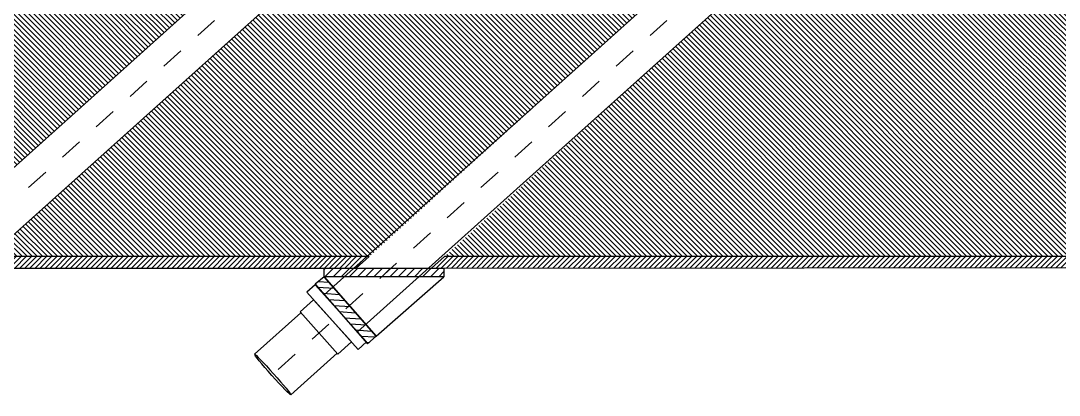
# Model space of a CAD drawing. Header units: metres. Extents: x 1080427 to 1081241, y 976768 to 977191.
# Drawn here: x 1080731.458 to 1080736.05, y 977071.712 to 977073.367 of the extents above; entities that cross this region are included whole.
import ezdxf

# ---------------------------------------------------------------- set-up
doc = ezdxf.new("R2010")
doc.units = ezdxf.units.M
doc.header["$LTSCALE"] = 25.4
doc.linetypes.add('DASHDOT', pattern=[1, 0.5, -0.25, 0, -0.25])
doc.linetypes.add('HIDDEN', pattern=[0.375, 0.25, -0.125])
for name, color, linetype in [('DIMCONTRAPESO', 1, 'Continuous'), ('EJECABLES', 203, 'DASHDOT'), ('PERFIL MET', 37, 'Continuous'), ('PROY', 9, 'HIDDEN')]:
    doc.layers.add(name, color=color, linetype=linetype)
doc.layers.add('DUCTO', color=142, linetype='Continuous', lineweight=30)
doc.layers.add('PLATINA', color=54, linetype='Continuous', lineweight=30)

# ---------------------------------------------------------------- blocks, each defined once
blk = doc.blocks.new('tir')
at = {"layer": 'DUCTO'}
for points in [[(1080505.6831, 977008.2755), (1080505.7331, 977008.2755), (1080505.7331, 977008.6155), (1080505.6831, 977008.6155)], [(1080505.6031, 977008.3204), (1080505.6831, 977008.3204), (1080505.6831, 977008.5704), (1080505.6031, 977008.5704)]]:
    blk.add_lwpolyline(points, close=True, dxfattribs=at)
for points in [[(1080505.3281, 977008.5654), (1080505.6031, 977008.5654)], [(1080505.7331, 977008.5555), (1080511.5432, 977008.556)], [(1080505.3281, 977008.3254), (1080505.6031, 977008.3254)], [(1080505.7331, 977008.3355), (1080511.5433, 977008.336)]]:
    blk.add_lwpolyline(points, dxfattribs=at)
blk.add_ellipse((1080505.328, 977008.4454), major_axis=(0, -0.12), ratio=0.044566, dxfattribs=at)
at = {"layer": 'EJECABLES', "ltscale": 0.008}
blk.add_lwpolyline([(1080505.3606, 977008.4455), (1080513.5407, 977008.4462)], dxfattribs=at)

msp = doc.modelspace()

# ---------------------------------------------------------------- hatches: boundary and pattern name
at = {"layer": 'PERFIL MET', "transparency": 33554534}
h = msp.add_hatch(dxfattribs=at)
h.set_pattern_fill('ANSI31', color=256, scale=0.005, angle=90)
h.set_pattern_definition([(135, (32.632856, 0), (-0.01122532015134, -0.01122532015134), [])])
h.paths.add_polyline_path([(1080726.002064, 977073.234911), (1080726.002032, 977073.423171), (1080720.572116, 977073.423171), (1080720.572116, 977072.324771), (1080724.988208, 977072.324771)])
h.paths.add_polyline_path([(1080726.211777, 977073.423171), (1080726.002032, 977073.423171), (1080726.002064, 977073.234911)], flags=17)
h.paths.add_polyline_path([(1080726.002064, 977072.939269), (1080725.317588, 977072.324812), (1080726.002032, 977072.324771)], flags=17)
h.paths.add_polyline_path([(1080728.213584, 977073.423171), (1080726.54094, 977073.42302), (1080726.002064, 977072.939269), (1080726.002032, 977072.324771), (1080726.989994, 977072.324771)])
h.paths.add_polyline_path([(1080730.212754, 977073.423178), (1080728.542677, 977073.423503), (1080727.319708, 977072.325111), (1080728.9882, 977072.324771)])
h.paths.add_polyline_path([(1080732.212227, 977073.423164), (1080730.542705, 977073.423633), (1080729.318187, 977072.325055), (1080730.988281, 977072.324771)])
h.paths.add_polyline_path([(1080734.212249, 977073.423178), (1080732.541732, 977073.423268), (1080731.317805, 977072.324892), (1080732.998365, 977072.324771)])
h.paths.add_polyline_path([(1080736.572175, 977073.423171), (1080734.541772, 977073.423297), (1080733.331659, 977072.324771), (1080736.572175, 977072.32495)])
h = msp.add_hatch(dxfattribs=at)
h.set_pattern_fill('ANSI31', color=256, scale=0.005)
h.set_pattern_definition([(45, (32.632856, -1.1492), (-0.01122532015134, 0.01122532015134), [])])
h.paths.add_polyline_path([(1080720.572116, 977072.324771), (1080720.572116, 977072.273971), (1080724.931621, 977072.27397), (1080724.988306, 977072.324856)])
h.paths.add_polyline_path([(1080725.317588, 977072.324812), (1080725.260952, 977072.27397), (1080726.933403, 977072.27397), (1080726.989994, 977072.324771)])
h.paths.add_polyline_path([(1080727.319708, 977072.325111), (1080727.262738, 977072.27397), (1080728.931802, 977072.27397), (1080728.988424, 977072.324769)])
h.paths.add_polyline_path([(1080729.318187, 977072.325055), (1080729.261246, 977072.27397), (1080730.931673, 977072.27397), (1080730.988281, 977072.324771)])
h.paths.add_polyline_path([(1080731.317805, 977072.324892), (1080731.261062, 977072.27397), (1080732.940551, 977072.27397), (1080732.998363, 977072.324769)])
h.paths.add_polyline_path([(1080733.331792, 977072.324887), (1080733.273845, 977072.27397), (1080736.572102, 977072.276435), (1080736.572142, 977072.32536)])
at = {"layer": 'PLATINA'}
h = msp.add_hatch(dxfattribs=at)
h.set_pattern_fill('ANSI31', color=256, scale=0.008)
h.set_pattern_definition([(45, (47.022708, -51.650626), (-0.01796051224214, 0.01796051224214), [])])
h.paths.add_polyline_path([(1080732.799076, 977072.27397), (1080733.329076, 977072.27397), (1080733.329076, 977072.23587), (1080732.799076, 977072.23587)])
h = msp.add_hatch(dxfattribs=at)
h.set_pattern_fill('ANSI31', color=256, scale=0.008, angle=-48.699201)
h.set_pattern_definition([(356.3007988723, (-366379.446808, 1143983.123863), (0.00163876721666, 0.02534707955583), [])])
h.paths.add_polyline_path([(1080733.029754, 977071.972927), (1080732.799076, 977072.235496), (1080732.760517, 977072.202328), (1080732.991569, 977071.93938)])
at = {"layer": 'PLATINA', "transparency": 33554531}
h = msp.add_hatch(dxfattribs=at)
h.set_pattern_fill('ANGLE', color=252, angle=3.553873)
h.set_pattern_definition([(3.5538733, (62687.636, -65167.246), (-0.43297937, 6.971567533), [5.08, -1.905]), (93.5538733, (62687.636, -65167.246), (-6.971567533, -0.43297937), [5.08, -1.905])])
h.paths.add_polyline_path([(1080732.799076, 977072.235496), (1080733.029754, 977071.972927), (1080733.329076, 977072.235866)])

# ---------------------------------------------------------------- linework, layer by layer
at = {"layer": 'PERFIL MET'}
for points in [[(1080731.317805, 977072.324892), (1080731.261062, 977072.27397), (1080732.940551, 977072.27397), (1080732.998363, 977072.324769)], [(1080733.331792, 977072.324887), (1080733.273845, 977072.27397), (1080736.572102, 977072.276435), (1080736.572142, 977072.32536)]]:
    msp.add_lwpolyline(points, close=True, dxfattribs=at)
msp.add_lwpolyline([(1080732.998365, 977072.324771), (1080731.331659, 977072.324771)], dxfattribs=at)
at = {"layer": 'PLATINA'}
for points in [[(1080732.799076, 977072.27397), (1080733.329076, 977072.27397), (1080733.329076, 977072.23587), (1080732.799076, 977072.23587)], [(1080733.029754, 977071.972927), (1080732.799076, 977072.235496), (1080732.760517, 977072.202328), (1080732.991569, 977071.93938)]]:
    msp.add_lwpolyline(points, close=True, dxfattribs=at)
at = {"layer": 'PLATINA', "color": 252, "transparency": 33554531}
msp.add_lwpolyline([(1080732.799076, 977072.235496), (1080733.029754, 977071.972927), (1080733.329076, 977072.235866)], close=True, dxfattribs=at)

# ---------------------------------------------------------------- block references
at = {"layer": 'DIMCONTRAPESO', "rotation": 41.90051495602929}
msp.add_blockref('tir', (928989.048863, -471724.861521), dxfattribs=at)
at = {"layer": 'PROY', "color": 252, "transparency": 33554457, "rotation": 41.90041258629373}
msp.add_blockref('tir', (928988.460314, -471724.590403), dxfattribs=at)

doc.saveas('drawing.dxf')
